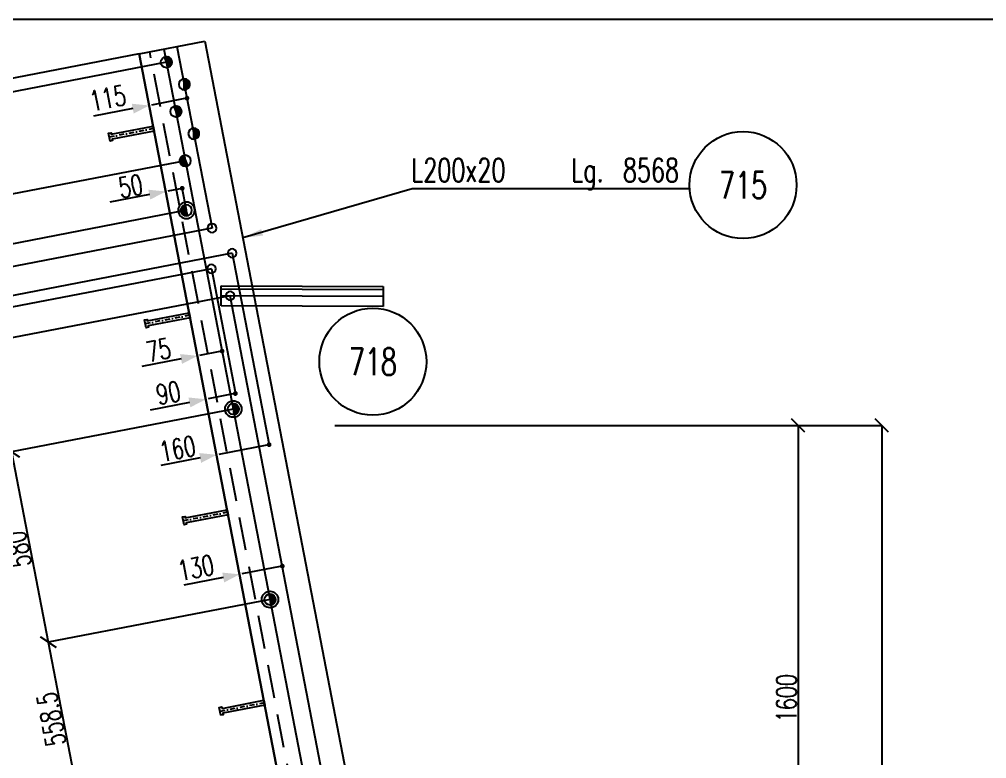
# Model space of a CAD drawing. Extents: x 686686 to 702906, y -4957 to 6593.
# Drawn here: x 697122 to 700014, y 4312 to 6523 of the extents above; entities that cross this region are included whole.
import ezdxf
from ezdxf.enums import TextEntityAlignment as Align

# ---------------------------------------------------------------- set-up
doc = ezdxf.new("R2010")
doc.units = 0
doc.header["$LTSCALE"] = 200
doc.header["$MEASUREMENT"] = 0
doc.linetypes.add('DASHDOT', pattern=[1, 0.5, -0.25, 0, -0.25])
doc.linetypes.add('DASHED', pattern=[0.75, 0.5, -0.25])
doc.layers.get('0').update_dxf_attribs({"linetype": 'CONTINUOUS'})
for name, color, linetype in [('ASSI', 6, 'CONTINUOUS'), ('BOLLINI_1', 7, 'CONTINUOUS'), ('Echelon', 1, 'CONTINUOUS'), ('FORI', 2, 'CONTINUOUS'), ('LINEA_ANG', 2, 'CONTINUOUS'), ('LS', 7, 'CONTINUOUS'), ('MZ', 6, 'DASHDOT'), ('QT_MAL', 7, 'CONTINUOUS'), ('QT_MPR', 7, 'CONTINUOUS'), ('QT_MSP', 7, 'CONTINUOUS'), ('TRAT-Y', 7, 'DASHED')]:
    doc.layers.add(name, color=color, linetype=linetype)
doc.styles.add('QUOTE', font='ROMANS8.SHX', dxfattribs={"width": 0.7})
doc.styles.add('RQL', font='ROMANS8.SHX', dxfattribs={"width": 0.7})
doc.styles.add('RS', font='ROMANS8.shx', dxfattribs={"width": 0.7})
doc.styles.get("Standard").update_dxf_attribs({"font": 'ROMANS8.SHX', "width": 0.7})
doc.dimstyles.new('FRECCE1', dxfattribs={"dimtxt": 60, "dimasz": 6.66, "dimexe": 0, "dimexo": 0, "dimgap": 1, "dimtad": 1, "dimzin": 0, "dimdsep": 46, "dimtxsty": 'RS', "dimblk1": 'QUOTP', "dimblk2": 'QUOTF', "dimsah": 1, "dimcen": 0, "dimclrd": 2, "dimclre": 2, "dimclrt": 7, "dimadec": 0, "dimazin": 0, "dimtfac": 1, "dimtix": 1, "dimtmove": 2, "dimatfit": 3, "dimldrblk": 'QUOTP', "dimfxl": 1, "dimtolj": 1, "dimtzin": 0, "dimarcsym": 0})
doc.dimstyles.new('TRATTO', dxfattribs={"dimscale": 0, "dimtxt": 60, "dimasz": 40, "dimexe": 0, "dimexo": 0, "dimgap": 5, "dimtad": 1, "dimrnd": 0.5, "dimdsep": 46, "dimtxsty": 'RS', "dimblk1": 'OBLIQUE', "dimblk2": 'OBLIQUE', "dimsah": 1, "dimcen": 0.09, "dimclrd": 2, "dimclre": 2, "dimclrt": 7, "dimadec": 0, "dimazin": 0, "dimtfac": 1, "dimtix": 1, "dimtmove": 2, "dimatfit": 3, "dimfxl": 1, "dimtolj": 1, "dimtzin": 0, "dimarcsym": 0})

# ---------------------------------------------------------------- blocks, each defined once
blk = doc.blocks.new('P20')
at = {"color": 0}
for p, q in [((0, 0.98), (0.02, 1)), ((0, 0.94), (0.06, 1)), ((1, -0.01), (0, 0.99)), ((0, 0.89), (0.1, 0.99)), ((0, 0.85), (0.14, 0.99)), ((0, 0.8), (0.18, 0.98)), ((0, 0.76), (0.22, 0.98)), ((0, 0.71), (0.25, 0.97)), ((0, 0.67), (0.29, 0.96)), ((1, -0.05), (0, 0.95)), ((0, 0.62), (0.32, 0.95)), ((0, 0.58), (0.36, 0.93)), ((0, 0.53), (0.39, 0.92)), ((0, 0.49), (0.42, 0.91)), ((1, -0.09), (0, 0.9)), ((0, 0.44), (0.45, 0.89)), ((0, 0.4), (0.48, 0.88)), ((0.99, -0.13), (0, 0.86)), ((0, 0.35), (0.51, 0.86)), ((0, 0.31), (0.54, 0.84)), ((0, 0.26), (0.56, 0.83)), ((0.99, -0.17), (0, 0.81)), ((0, 0.22), (0.59, 0.81)), ((0, 0.17), (0.61, 0.79)), ((0.98, -0.21), (0, 0.77)), ((0, 0.13), (0.64, 0.77)), ((0, 0.08), (0.66, 0.75)), ((0, 0.04), (0.69, 0.73)), ((0.97, -0.25), (0, 0.72)), ((0, -0.01), (0.71, 0.7)), ((0.96, -0.28), (0, 0.68)), ((0, -0.05), (0.73, 0.68)), ((0, -0.1), (0.75, 0.66)), ((0.95, -0.32), (0, 0.63)), ((0, -0.14), (0.77, 0.63)), ((0, -0.19), (0.79, 0.61)), ((0.94, -0.35), (0, 0.59)), ((0, -0.23), (0.81, 0.58)), ((0, -0.28), (0.83, 0.56)), ((0.92, -0.38), (0, 0.54)), ((0, -0.32), (0.85, 0.53)), ((0.91, -0.41), (0, 0.5)), ((0, -0.36), (0.87, 0.5)), ((0, -0.41), (0.88, 0.47)), ((0.9, -0.44), (0, 0.45)), ((0, -0.45), (0.9, 0.44)), ((0.88, -0.47), (0, 0.41)), ((0, -0.5), (0.91, 0.41)), ((0, -0.54), (0.92, 0.38)), ((0.87, -0.5), (0, 0.36)), ((0, -0.59), (0.94, 0.35)), ((0.85, -0.53), (0, 0.32)), ((0, -0.63), (0.95, 0.31)), ((0, -0.68), (0.96, 0.28)), ((0.83, -0.56), (0, 0.27)), ((0, -0.72), (0.97, 0.25)), ((0.81, -0.58), (0, 0.23)), ((0, -0.77), (0.98, 0.21)), ((0.79, -0.61), (0, 0.18)), ((0, -0.81), (0.99, 0.17)), ((0.77, -0.63), (0, 0.14)), ((0, -0.86), (0.99, 0.13)), ((0.75, -0.66), (0, 0.09)), ((0, -0.9), (1, 0.09)), ((0.73, -0.68), (0, 0.05)), ((0, -0.95), (1, 0.05)), ((0.71, -0.7), (0, 0.01)), ((0, -0.99), (1, 0.01)), ((1, 0.04), (0.04, 1)), ((1, 0.09), (0.09, 1)), ((0.99, 0.14), (0.14, 0.99)), ((0.98, 0.19), (0.19, 0.98)), ((0.97, 0.25), (0.25, 0.97)), ((0.95, 0.31), (0.31, 0.95)), ((0.92, 0.38), (0.38, 0.92)), ((0.88, 0.47), (0.47, 0.88)), ((0.81, 0.59), (0.59, 0.81)), ((0.69, -0.73), (0, -0.04)), ((0.66, -0.75), (0, -0.08)), ((0.64, -0.77), (0, -0.13)), ((0.61, -0.79), (0, -0.17)), ((0.59, -0.81), (0, -0.22)), ((0.56, -0.83), (0, -0.26)), ((0.54, -0.84), (0, -0.31)), ((0.51, -0.86), (0, -0.35)), ((0.48, -0.88), (0, -0.4)), ((0.45, -0.89), (0, -0.44)), ((0.42, -0.91), (0, -0.49)), ((0.39, -0.92), (0, -0.53)), ((0.36, -0.93), (0, -0.58)), ((0.32, -0.95), (0, -0.62)), ((0.29, -0.96), (0, -0.67)), ((0.25, -0.97), (0, -0.71)), ((0.22, -0.98), (0, -0.76)), ((0.18, -0.98), (0, -0.8)), ((0.14, -0.99), (0, -0.85)), ((0.1, -0.99), (0, -0.89)), ((0.04, -1), (1, -0.04)), ((0.09, -1), (1, -0.09)), ((0.14, -0.99), (0.99, -0.14)), ((0.19, -0.98), (0.98, -0.19)), ((0.25, -0.97), (0.97, -0.25)), ((0.31, -0.95), (0.95, -0.31)), ((0.38, -0.92), (0.92, -0.38)), ((0.47, -0.88), (0.88, -0.47)), ((0.59, -0.81), (0.81, -0.59))]:
    blk.add_line(p, q, dxfattribs=at)
for radius in [1.5, 1]:
    blk.add_circle((0, 0), radius)
blk = doc.blocks.new('QUOTP')
at = {"layer": 'ASSI', "color": 2, "const_width": 1.07}
blk.add_lwpolyline([(-0.53, 0, 1), (0.53, 0, 1)], format="xyb", close=True, dxfattribs=at)
blk = doc.blocks.new('QUOTF')
at = {"layer": 'LS', "color": 2}
blk.add_line((7.5, 0), (25.5, 0), dxfattribs=at)
blk.add_solid([(7.5, 2.25), (0, 0), (7.5, -2.25)], dxfattribs=at)
blk = doc.blocks.new('*D19')
at = {"layer": 'QT_MAL', "color": 2, "lineweight": -2, "transparency": 16777216}
for p, q in [((697602.8, 6016.3), (697566.8, 6009.4)), ((697609.3, 6017.6), (697609.3, 6017.6)), ((697560.2, 6008.1), (697560.2, 6008.1))]:
    blk.add_line(p, q, dxfattribs=at)
at = {"layer": 'QT_MAL', "color": 2, "lineweight": -2, "transparency": 16777216, "xscale": 6.66, "yscale": 6.66, "zscale": 6.66}
for name, p, rotation in [('QUOTF', (697560.2, 6008.1), 190.9154326102406), ('QUOTP', (697609.3, 6017.6), 10.91543261024063)]:
    blk.add_blockref(name, p, dxfattribs=dict(at, rotation=rotation))
at = {"layer": 'QT_MAL', "color": 7, "transparency": 16777216, "insert": (697455.3, 6024.1), "char_height": 60, "attachment_point": 5, "rotation": 10.9154, "style": 'RS'}
blk.add_mtext('\\A1;50', dxfattribs=at)
blk = doc.blocks.new('_OBLIQUE')
at = {"color": 0, "linetype": 'ByBlock'}
blk.add_line((-0.5, -0.5), (0.5, 0.5), dxfattribs=at)
blk = doc.blocks.new('*D20')
at = {"layer": 'LS', "color": 2, "lineweight": -2, "transparency": 16777216}
for p, q in [((698065.9, 5308.5), (699701.1, 5308.5)), ((699701.1, 5308.5), (699701.1, -2844.6)), ((697896.8, -2844.6), (699701.1, -2844.6))]:
    blk.add_line(p, q, dxfattribs=at)
at = {"layer": 'LS', "color": 2, "lineweight": -2, "transparency": 16777216, "xscale": 40, "yscale": 40, "zscale": 40}
for p, rotation in [((699701.1, 5308.5), 90), ((699701.1, -2844.6), 270)]:
    blk.add_blockref('_OBLIQUE', p, dxfattribs=dict(at, rotation=rotation))
at = {"layer": 'LS', "color": 7, "transparency": 16777216, "insert": (699666.1, 1231.9), "char_height": 60, "attachment_point": 5, "rotation": 90, "style": 'RS'}
blk.add_mtext('\\A1;8000', dxfattribs=at)
blk = doc.blocks.new('*D21')
at = {"layer": 'LS', "color": 2, "lineweight": -2, "transparency": 16777216}
for p, q in [((698065.9, 5308.5), (699451.1, 5308.5)), ((699451.1, 5308.5), (699451.1, 3677.9)), ((698376, 3677.9), (699451.1, 3677.9))]:
    blk.add_line(p, q, dxfattribs=at)
at = {"layer": 'LS', "color": 2, "lineweight": -2, "transparency": 16777216, "xscale": 40, "yscale": 40, "zscale": 40}
for p, rotation in [((699451.1, 5308.5), 90), ((699451.1, 3677.9), 270)]:
    blk.add_blockref('_OBLIQUE', p, dxfattribs=dict(at, rotation=rotation))
at = {"layer": 'LS', "color": 7, "transparency": 16777216, "insert": (699416.1, 4493.2), "char_height": 60, "attachment_point": 5, "rotation": 90, "style": 'RS'}
blk.add_mtext('\\A1;1600', dxfattribs=at)
blk = doc.blocks.new('ASSE98')
blk.add_line((0, 0), (1, 0))
at = {"color": 7, "style": 'QUOTE', "width": 0.5, "flags": 1}
for tag, p in [('TI', (1.38308, 6.82731)), ('DI_S', (1.38308, 6.42178)), ('D_S', (1.38308, 6.02092)), ('E_S', (1.38308, 5.68065)), ('NFORI', (1.36454, 5.29792)), ('ALAR', (1.36349, 4.93246)), ('FAM', (1.3775, 4.54645)), ('ALA', (1.38308, 4.19257)), ('DISP2', (1.38308, 3.84971)), ('DISP1', (1.38308, 3.50686)), ('PINZAF', (1.38308, 3.164)), ('PINZAI', (1.38308, 2.82114)), ('TRP', (1.38308, 2.47829)), ('NP', (1.38308, 2.13543)), ('SV', (1.38308, 1.79257)), ('PESO', (1.38308, 1.44971)), ('QUA', (1.38308, 1.10686)), ('LUN', (1.38308, 0.764)), ('PROF', (1.38308, 0.42114)), ('POS', (1.38308, 0.07829))]:
    blk.add_attdef(tag, p, '', height=0.2, dxfattribs=at)
at = {"color": 7, "flags": 1}
for tag, p in [('LAV1', (3.07431, 6.82847)), ('LAV2', (3.07431, 6.49513)), ('LAV3', (3.07431, 6.1618)), ('LAV4', (3.07431, 5.82847)), ('LAV5', (3.07431, 5.49513)), ('LAV6', (3.07431, 5.1618)), ('LAV7', (3.07431, 4.82847)), ('LAV8', (3.07431, 4.49513)), ('LAV9', (3.07431, 4.1618)), ('LAV10', (3.07431, 3.82847))]:
    blk.add_attdef(tag, p, '', height=0.2, dxfattribs=at)
blk = doc.blocks.new('16')
blk.add_circle((0, 0), 1)
blk = doc.blocks.new('20')
at = {"color": 0}
for p, q in [((0, 0.98), (0.02, 1)), ((0, 0.94), (0.06, 1)), ((1, -0.01), (0, 0.99)), ((0, 0.89), (0.1, 0.99)), ((0, 0.85), (0.14, 0.99)), ((0, 0.8), (0.18, 0.98)), ((0, 0.76), (0.22, 0.98)), ((0, 0.71), (0.25, 0.97)), ((0, 0.67), (0.29, 0.96)), ((1, -0.05), (0, 0.95)), ((0, 0.62), (0.32, 0.95)), ((0, 0.58), (0.36, 0.93)), ((0, 0.53), (0.39, 0.92)), ((0, 0.49), (0.42, 0.91)), ((1, -0.09), (0, 0.9)), ((0, 0.44), (0.45, 0.89)), ((0, 0.4), (0.48, 0.88)), ((0.99, -0.13), (0, 0.86)), ((0, 0.35), (0.51, 0.86)), ((0, 0.31), (0.54, 0.84)), ((0, 0.26), (0.56, 0.83)), ((0.99, -0.17), (0, 0.81)), ((0, 0.22), (0.59, 0.81)), ((0, 0.17), (0.61, 0.79)), ((0.98, -0.21), (0, 0.77)), ((0, 0.13), (0.64, 0.77)), ((0, 0.08), (0.66, 0.75)), ((0, 0.04), (0.69, 0.73)), ((0.97, -0.25), (0, 0.72)), ((0, -0.01), (0.71, 0.7)), ((0.96, -0.28), (0, 0.68)), ((0, -0.05), (0.73, 0.68)), ((0, -0.1), (0.75, 0.66)), ((0.95, -0.32), (0, 0.63)), ((0, -0.14), (0.77, 0.63)), ((0, -0.19), (0.79, 0.61)), ((0.94, -0.35), (0, 0.59)), ((0, -0.23), (0.81, 0.58)), ((0, -0.28), (0.83, 0.56)), ((0.92, -0.38), (0, 0.54)), ((0, -0.32), (0.85, 0.53)), ((0.91, -0.41), (0, 0.5)), ((0, -0.36), (0.87, 0.5)), ((0, -0.41), (0.88, 0.47)), ((0.9, -0.44), (0, 0.45)), ((0, -0.45), (0.9, 0.44)), ((0.88, -0.47), (0, 0.41)), ((0, -0.5), (0.91, 0.41)), ((0, -0.54), (0.92, 0.38)), ((0.87, -0.5), (0, 0.36)), ((0, -0.59), (0.94, 0.35)), ((0.85, -0.53), (0, 0.32)), ((0, -0.63), (0.95, 0.31)), ((0, -0.68), (0.96, 0.28)), ((0.83, -0.56), (0, 0.27)), ((0, -0.72), (0.97, 0.25)), ((0.81, -0.58), (0, 0.23)), ((0, -0.77), (0.98, 0.21)), ((0.79, -0.61), (0, 0.18)), ((0, -0.81), (0.99, 0.17)), ((0.77, -0.63), (0, 0.14)), ((0, -0.86), (0.99, 0.13)), ((0.75, -0.66), (0, 0.09)), ((0, -0.9), (1, 0.09)), ((0.73, -0.68), (0, 0.05)), ((0, -0.95), (1, 0.05)), ((0.71, -0.7), (0, 0.01)), ((0, -0.99), (1, 0.01)), ((1, 0.04), (0.04, 1)), ((1, 0.09), (0.09, 1)), ((0.99, 0.14), (0.14, 0.99)), ((0.98, 0.19), (0.19, 0.98)), ((0.97, 0.25), (0.25, 0.97)), ((0.95, 0.31), (0.31, 0.95)), ((0.92, 0.38), (0.38, 0.92)), ((0.88, 0.47), (0.47, 0.88)), ((0.81, 0.59), (0.59, 0.81)), ((0.69, -0.73), (0, -0.04)), ((0.66, -0.75), (0, -0.08)), ((0.64, -0.77), (0, -0.13)), ((0.61, -0.79), (0, -0.17)), ((0.59, -0.81), (0, -0.22)), ((0.56, -0.83), (0, -0.26)), ((0.54, -0.84), (0, -0.31)), ((0.51, -0.86), (0, -0.35)), ((0.48, -0.88), (0, -0.4)), ((0.45, -0.89), (0, -0.44)), ((0.42, -0.91), (0, -0.49)), ((0.39, -0.92), (0, -0.53)), ((0.36, -0.93), (0, -0.58)), ((0.32, -0.95), (0, -0.62)), ((0.29, -0.96), (0, -0.67)), ((0.25, -0.97), (0, -0.71)), ((0.22, -0.98), (0, -0.76)), ((0.18, -0.98), (0, -0.8)), ((0.14, -0.99), (0, -0.85)), ((0.1, -0.99), (0, -0.89)), ((0.04, -1), (1, -0.04)), ((0.09, -1), (1, -0.09)), ((0.14, -0.99), (0.99, -0.14)), ((0.19, -0.98), (0.98, -0.19)), ((0.25, -0.97), (0.97, -0.25)), ((0.31, -0.95), (0.95, -0.31)), ((0.38, -0.92), (0.92, -0.38)), ((0.47, -0.88), (0.88, -0.47)), ((0.59, -0.81), (0.81, -0.59))]:
    blk.add_line(p, q, dxfattribs=at)
blk.add_line((0, 1), (0, -1))
blk.add_circle((0, 0), 1)
blk = doc.blocks.new('*D33')
at = {"layer": 'QT_MAL', "color": 2, "lineweight": -2, "transparency": 16777216}
for p, q in [((697862.6, 5249.8), (697718.6, 5222)), ((697869.2, 5251.1), (697869.2, 5251.1))]:
    blk.add_line(p, q, dxfattribs=at)
at = {"layer": 'QT_MAL', "color": 2, "lineweight": -2, "transparency": 16777216, "xscale": 6.66, "yscale": 6.66, "zscale": 6.66}
for name, p, rotation in [('QUOTF', (697712.1, 5220.8), 190.9154326102521), ('QUOTP', (697869.2, 5251.1), 10.91543261025214)]:
    blk.add_blockref(name, p, dxfattribs=dict(at, rotation=rotation))
at = {"layer": 'QT_MAL', "color": 7, "transparency": 16777216, "insert": (697595.6, 5238.9), "char_height": 60, "attachment_point": 5, "rotation": 10.9154, "style": 'RS'}
blk.add_mtext('\\A1;160', dxfattribs=at)
blk = doc.blocks.new('*D34')
at = {"layer": 'QT_MAL', "color": 2, "lineweight": -2, "transparency": 16777216}
for p, q in [((697680, 5386.9), (697680, 5386.9)), ((697761.9, 5402.7), (697686.6, 5388.2)), ((697768.4, 5403.9), (697768.4, 5403.9))]:
    blk.add_line(p, q, dxfattribs=at)
at = {"layer": 'QT_MAL', "color": 2, "lineweight": -2, "transparency": 16777216, "xscale": 6.66, "yscale": 6.66, "zscale": 6.66}
for name, p, rotation in [('QUOTP', (697768.4, 5403.9), 10.91543261025334), ('QUOTF', (697680, 5386.9), 190.9154326102534)]:
    blk.add_blockref(name, p, dxfattribs=dict(at, rotation=rotation))
at = {"layer": 'QT_MAL', "color": 7, "transparency": 16777216, "insert": (697568, 5405.9), "char_height": 60, "attachment_point": 5, "rotation": 10.9154, "style": 'RS'}
blk.add_mtext('\\A1;90', dxfattribs=at)
blk = doc.blocks.new('*D40')
at = {"layer": 'QT_MAL', "color": 2, "lineweight": -2, "transparency": 16777216}
blk.add_line((697902.1, 4886.8), (697787.5, 4864.7), dxfattribs=at)
at = {"layer": 'QT_MAL', "color": 2, "lineweight": -2, "transparency": 16777216, "xscale": 6.66, "yscale": 6.66, "zscale": 6.66}
for name, p, rotation in [('QUOTP', (697908.6, 4888.1), 10.91543261024847), ('QUOTF', (697781, 4863.4), 190.9154326102484)]:
    blk.add_blockref(name, p, dxfattribs=dict(at, rotation=rotation))
at = {"layer": 'QT_MAL', "color": 7, "transparency": 16777216, "insert": (697650.2, 4882.9), "char_height": 60, "attachment_point": 5, "rotation": 10.9154, "style": 'RS'}
blk.add_mtext('\\A1;130', dxfattribs=at)
blk = doc.blocks.new('*D41')
at = {"layer": 'QT_MAL', "color": 2, "lineweight": -2, "transparency": 16777216}
blk.add_line((697722.1, 5529.7), (697661.5, 5518), dxfattribs=at)
at = {"layer": 'QT_MAL', "color": 2, "lineweight": -2, "transparency": 16777216, "xscale": 6.66, "yscale": 6.66, "zscale": 6.66}
for name, p, rotation in [('QUOTF', (697655, 5516.7), 190.9154326102486), ('QUOTP', (697728.6, 5530.9), 10.91543261024855)]:
    blk.add_blockref(name, p, dxfattribs=dict(at, rotation=rotation))
at = {"layer": 'QT_MAL', "color": 7, "transparency": 16777216, "insert": (697538.7, 5534), "char_height": 60, "attachment_point": 5, "rotation": 10.9154, "style": 'RS'}
blk.add_mtext('\\A1;75', dxfattribs=at)
blk = doc.blocks.new('A$C6E393FD9')
at = {"layer": 'Echelon', "color": 3}
blk.add_lwpolyline([(2.5, 0), (0, 19.8), (168.6, 41.4), (167.9, 47.2), (177.8, 48.5), (181.8, 17.1), (171.9, 15.8), (171.2, 21.6), (2.5, 0)], close=True, dxfattribs=at)
at = {"layer": 'MZ', "ltscale": 0.2}
blk.add_line((1.3, 9.9), (179.8, 32.8), dxfattribs=at)
blk = doc.blocks.new('*D48')
at = {"layer": 'QT_MAL', "color": 2, "lineweight": -2, "transparency": 16777216}
blk.add_line((697617, 6285.7), (697517.2, 6266.5), dxfattribs=at)
at = {"layer": 'QT_MAL', "color": 2, "lineweight": -2, "transparency": 16777216, "xscale": 6.66, "yscale": 6.66, "zscale": 6.66}
for name, p, rotation in [('QUOTF', (697510.6, 6265.2), 190.9154326102486), ('QUOTP', (697623.6, 6287), 10.91543261024855)]:
    blk.add_blockref(name, p, dxfattribs=dict(at, rotation=rotation))
at = {"layer": 'QT_MAL', "color": 7, "transparency": 16777216, "insert": (697386.7, 6287), "char_height": 60, "attachment_point": 5, "rotation": 10.9154, "style": 'RS'}
blk.add_mtext('\\A1;115', dxfattribs=at)
blk = doc.blocks.new('*D58')
at = {"layer": 'QT_MPR', "color": 2, "lineweight": -2, "transparency": 16777216}
for p, q in [((695174.5, 5308.5), (696426.5, 5549.9)), ((696426.5, 5549.9), (697998.8, -2603.1)), ((696746.8, -2844.6), (697998.8, -2603.1))]:
    blk.add_line(p, q, dxfattribs=at)
at = {"layer": 'QT_MPR', "color": 2, "lineweight": -2, "transparency": 16777216, "xscale": 40, "yscale": 40, "zscale": 40}
for p, rotation in [((696426.5, 5549.9), 100.9154326102449), ((697998.8, -2603.1), 280.9154326102449)]:
    blk.add_blockref('_OBLIQUE', p, dxfattribs=dict(at, rotation=rotation))
at = {"layer": 'QT_MPR', "color": 7, "transparency": 16777216, "insert": (697178.3, 1466.8), "char_height": 60, "attachment_point": 5, "rotation": 100.9154, "style": 'RS'}
blk.add_mtext('\\A1;8303.5', dxfattribs=at)
blk = doc.blocks.new('*D93')
at = {"layer": 'QT_MPR', "color": 2, "lineweight": -2, "transparency": 16777216}
for p, q in [((697480.8, 6419.8), (696597.1, 6249.4)), ((697562.1, 6394.5), (696604.7, 6209.9)), ((696597.1, 6249.4), (696604.7, 6209.9))]:
    blk.add_line(p, q, dxfattribs=at)
at = {"layer": 'QT_MPR', "color": 2, "lineweight": -2, "transparency": 16777216, "xscale": 40, "yscale": 40, "zscale": 40}
for p, rotation in [((696597.1, 6249.4), 100.9154326102486), ((696604.7, 6209.9), 280.9154326102486)]:
    blk.add_blockref('_OBLIQUE', p, dxfattribs=dict(at, rotation=rotation))
at = {"layer": 'QT_MPR', "color": 7, "transparency": 16777216, "insert": (696536.2, 6326.1), "char_height": 60, "attachment_point": 5, "rotation": 100.9154, "style": 'RS'}
blk.add_mtext('\\A1;40.5', dxfattribs=at)
blk = doc.blocks.new('*D94')
at = {"layer": 'QT_MPR', "color": 2, "lineweight": -2, "transparency": 16777216}
for p, q in [((697562.1, 6394.5), (696604.7, 6209.9)), ((696604.7, 6209.9), (696661.5, 5915.3)), ((697618.9, 6099.9), (696661.5, 5915.3))]:
    blk.add_line(p, q, dxfattribs=at)
at = {"layer": 'QT_MPR', "color": 2, "lineweight": -2, "transparency": 16777216, "xscale": 40, "yscale": 40, "zscale": 40}
for p, rotation in [((696604.7, 6209.9), 100.9154326102486), ((696661.5, 5915.3), 280.9154326102486)]:
    blk.add_blockref('_OBLIQUE', p, dxfattribs=dict(at, rotation=rotation))
at = {"layer": 'QT_MPR', "color": 7, "transparency": 16777216, "insert": (696706.8, 6076.8), "char_height": 60, "attachment_point": 5, "rotation": 100.9154, "style": 'RS'}
blk.add_mtext('\\A1;75x4', dxfattribs=at)
blk = doc.blocks.new('*D95')
at = {"layer": 'QT_MPR', "color": 2, "lineweight": -2, "transparency": 16777216}
for p, q in [((697562.1, 6394.5), (696604.7, 6209.9)), ((696604.7, 6209.9), (696661.5, 5915.3)), ((697618.9, 6099.9), (696661.5, 5915.3))]:
    blk.add_line(p, q, dxfattribs=at)
at = {"layer": 'QT_MPR', "color": 2, "lineweight": -2, "transparency": 16777216, "xscale": 40, "yscale": 40, "zscale": 40}
for p, rotation in [((696604.7, 6209.9), 100.9154326102486), ((696661.5, 5915.3), 280.9154326102486)]:
    blk.add_blockref('_OBLIQUE', p, dxfattribs=dict(at, rotation=rotation))
at = {"layer": 'QT_MPR', "color": 7, "transparency": 16777216, "insert": (696598.8, 6056), "char_height": 60, "attachment_point": 5, "rotation": 100.9154, "style": 'RS'}
blk.add_mtext('\\A1;300', dxfattribs=at)
blk = doc.blocks.new('*D96')
at = {"layer": 'QT_MPR', "color": 2, "lineweight": -2, "transparency": 16777216}
for p, q in [((697618.9, 6099.9), (696661.5, 5915.3)), ((696661.5, 5915.3), (696701.8, 5706.6)), ((697698.4, 5898.8), (696701.8, 5706.6))]:
    blk.add_line(p, q, dxfattribs=at)
at = {"layer": 'QT_MPR', "color": 2, "lineweight": -2, "transparency": 16777216, "xscale": 40, "yscale": 40, "zscale": 40}
for p, rotation in [((696661.5, 5915.3), 100.9154326102486), ((696701.8, 5706.6), 280.9154326102486)]:
    blk.add_blockref('_OBLIQUE', p, dxfattribs=dict(at, rotation=rotation))
at = {"layer": 'QT_MPR', "color": 7, "transparency": 16777216, "insert": (696647.3, 5804.3), "char_height": 60, "attachment_point": 5, "rotation": 100.9154, "style": 'RS'}
blk.add_mtext('\\A1;212.5', dxfattribs=at)
blk = doc.blocks.new('*D97')
at = {"layer": 'QT_MPR', "color": 2, "lineweight": -2, "transparency": 16777216}
for p, q in [((697698.4, 5898.8), (696701.8, 5706.6)), ((697758.8, 5823.5), (696717.9, 5622.8)), ((696701.8, 5706.6), (696717.9, 5622.8))]:
    blk.add_line(p, q, dxfattribs=at)
at = {"layer": 'QT_MPR', "color": 2, "lineweight": -2, "transparency": 16777216, "xscale": 40, "yscale": 40, "zscale": 40}
for p, rotation in [((696701.8, 5706.6), 100.9154326102486), ((696717.9, 5622.8), 280.9154326102486)]:
    blk.add_blockref('_OBLIQUE', p, dxfattribs=dict(at, rotation=rotation))
at = {"layer": 'QT_MPR', "color": 7, "transparency": 16777216, "insert": (696587.1, 5641), "char_height": 60, "attachment_point": 5, "rotation": 100.9154, "style": 'RS'}
blk.add_mtext('\\A1;85', dxfattribs=at)
blk = doc.blocks.new('*D98')
at = {"layer": 'QT_MPR', "color": 2, "lineweight": -2, "transparency": 16777216}
for p, q in [((697758.8, 5823.5), (696717.9, 5622.8)), ((697696.5, 5777), (696724.4, 5589.6)), ((696717.9, 5622.8), (696724.4, 5589.6))]:
    blk.add_line(p, q, dxfattribs=at)
at = {"layer": 'QT_MPR', "color": 2, "lineweight": -2, "transparency": 16777216, "xscale": 40, "yscale": 40, "zscale": 40}
for p, rotation in [((696717.9, 5622.8), 100.9154326102486), ((696724.4, 5589.6), 280.9154326102486)]:
    blk.add_blockref('_OBLIQUE', p, dxfattribs=dict(at, rotation=rotation))
at = {"layer": 'QT_MPR', "color": 7, "transparency": 16777216, "insert": (696686.8, 5599.6), "char_height": 60, "attachment_point": 5, "rotation": 100.9154, "style": 'RS'}
blk.add_mtext('\\A1;34', dxfattribs=at)
blk = doc.blocks.new('*D99')
at = {"layer": 'QT_MPR', "color": 2, "lineweight": -2, "transparency": 16777216}
for p, q in [((697696.5, 5777), (696724.4, 5589.6)), ((697752.8, 5696.2), (696741.4, 5501.2)), ((696724.4, 5589.6), (696741.4, 5501.2))]:
    blk.add_line(p, q, dxfattribs=at)
at = {"layer": 'QT_MPR', "color": 2, "lineweight": -2, "transparency": 16777216, "xscale": 40, "yscale": 40, "zscale": 40}
for p, rotation in [((696724.4, 5589.6), 100.9154326102486), ((696741.4, 5501.2), 280.9154326102486)]:
    blk.add_blockref('_OBLIQUE', p, dxfattribs=dict(at, rotation=rotation))
at = {"layer": 'QT_MPR', "color": 7, "transparency": 16777216, "insert": (696631.6, 5480.1), "char_height": 60, "attachment_point": 5, "rotation": 100.9154, "style": 'RS'}
blk.add_mtext('\\A1;90', dxfattribs=at)
blk = doc.blocks.new('*D100')
at = {"layer": 'QT_MPR', "color": 2, "lineweight": -2, "transparency": 16777216}
for p, q in [((697752.8, 5696.2), (696741.4, 5501.2)), ((696741.4, 5501.2), (697020.3, 4055.2)), ((698031.6, 4250.3), (697020.3, 4055.2))]:
    blk.add_line(p, q, dxfattribs=at)
at = {"layer": 'QT_MPR', "color": 2, "lineweight": -2, "transparency": 16777216, "xscale": 40, "yscale": 40, "zscale": 40}
for p, rotation in [((696741.4, 5501.2), 100.9154326102486), ((697020.3, 4055.2), 280.9154326102486)]:
    blk.add_blockref('_OBLIQUE', p, dxfattribs=dict(at, rotation=rotation))
at = {"layer": 'QT_MPR', "color": 7, "transparency": 16777216, "insert": (696836.6, 4822.5), "char_height": 60, "attachment_point": 5, "rotation": 100.9154, "style": 'RS'}
blk.add_mtext('\\A1;1472.5', dxfattribs=at)
blk = doc.blocks.new('*D108')
at = {"layer": 'QT_MSP', "color": 2, "lineweight": -2, "transparency": 16777216}
for p, q in [((697618.9, 6099.9), (696956.1, 5972.1)), ((696956.1, 5972.1), (696983.8, 5828.8)), ((697622, 5951.8), (696983.8, 5828.8))]:
    blk.add_line(p, q, dxfattribs=at)
at = {"layer": 'QT_MSP', "color": 2, "lineweight": -2, "transparency": 16777216, "xscale": 40, "yscale": 40, "zscale": 40}
for p, rotation in [((696956.1, 5972.1), 100.9154326102486), ((696983.8, 5828.8), 280.9154326102486)]:
    blk.add_blockref('_OBLIQUE', p, dxfattribs=dict(at, rotation=rotation))
at = {"layer": 'QT_MSP', "color": 7, "transparency": 16777216, "insert": (696935.6, 5893.8), "char_height": 60, "attachment_point": 5, "rotation": 100.9154, "style": 'RS'}
blk.add_mtext('\\A1;146', dxfattribs=at)
blk = doc.blocks.new('*D109')
at = {"layer": 'QT_MSP', "color": 2, "lineweight": -2, "transparency": 16777216}
for p, q in [((697622, 5951.8), (696983.8, 5828.8)), ((697698.4, 5898.8), (696996.4, 5763.4)), ((696983.8, 5828.8), (696996.4, 5763.4))]:
    blk.add_line(p, q, dxfattribs=at)
at = {"layer": 'QT_MSP', "color": 2, "lineweight": -2, "transparency": 16777216, "xscale": 40, "yscale": 40, "zscale": 40}
for p, rotation in [((696983.8, 5828.8), 100.9154326102486), ((696996.4, 5763.4), 280.9154326102486)]:
    blk.add_blockref('_OBLIQUE', p, dxfattribs=dict(at, rotation=rotation))
at = {"layer": 'QT_MSP', "color": 7, "transparency": 16777216, "insert": (696839.2, 5809.4), "char_height": 60, "attachment_point": 5, "rotation": 100.9154, "style": 'RS'}
blk.add_mtext('\\A1;66.5', dxfattribs=at)
blk = doc.blocks.new('*D110')
at = {"layer": 'QT_MSP', "color": 2, "lineweight": -2, "transparency": 16777216}
for p, q in [((697752.8, 5696.2), (697036, 5558)), ((697036, 5558), (697099.3, 5229.8)), ((697762.1, 5357.6), (697099.3, 5229.8))]:
    blk.add_line(p, q, dxfattribs=at)
at = {"layer": 'QT_MSP', "color": 2, "lineweight": -2, "transparency": 16777216, "xscale": 40, "yscale": 40, "zscale": 40}
for p, rotation in [((697036, 5558), 100.9154326102486), ((697099.3, 5229.8), 280.9154326102486)]:
    blk.add_blockref('_OBLIQUE', p, dxfattribs=dict(at, rotation=rotation))
at = {"layer": 'QT_MSP', "color": 7, "transparency": 16777216, "insert": (697033.3, 5387.3), "char_height": 60, "attachment_point": 5, "rotation": 100.9154, "style": 'RS'}
blk.add_mtext('\\A1;334', dxfattribs=at)
blk = doc.blocks.new('*D111')
at = {"layer": 'QT_MSP', "color": 2, "lineweight": -2, "transparency": 16777216}
for p, q in [((697762.1, 5357.6), (697099.3, 5229.8)), ((697099.3, 5229.8), (697209.1, 4660.3)), ((697871.9, 4788.1), (697209.1, 4660.3))]:
    blk.add_line(p, q, dxfattribs=at)
at = {"layer": 'QT_MSP', "color": 2, "lineweight": -2, "transparency": 16777216, "xscale": 40, "yscale": 40, "zscale": 40}
for p, rotation in [((697099.3, 5229.8), 100.9154326102486), ((697209.1, 4660.3), 280.9154326102486)]:
    blk.add_blockref('_OBLIQUE', p, dxfattribs=dict(at, rotation=rotation))
at = {"layer": 'QT_MSP', "color": 7, "transparency": 16777216, "insert": (697119.8, 4938.4), "char_height": 60, "attachment_point": 5, "rotation": 100.9154, "style": 'RS'}
blk.add_mtext('\\A1;580', dxfattribs=at)
blk = doc.blocks.new('*D112')
at = {"layer": 'QT_MSP', "color": 2, "lineweight": -2, "transparency": 16777216}
for p, q in [((697871.9, 4788.1), (697209.1, 4660.3)), ((697209.1, 4660.3), (697314.8, 4112.1)), ((698031.6, 4250.3), (697314.8, 4112.1))]:
    blk.add_line(p, q, dxfattribs=at)
at = {"layer": 'QT_MSP', "color": 2, "lineweight": -2, "transparency": 16777216, "xscale": 40, "yscale": 40, "zscale": 40}
for p, rotation in [((697209.1, 4660.3), 100.9154326102486), ((697314.8, 4112.1), 280.9154326102486)]:
    blk.add_blockref('_OBLIQUE', p, dxfattribs=dict(at, rotation=rotation))
at = {"layer": 'QT_MSP', "color": 7, "transparency": 16777216, "insert": (697217.8, 4430.5), "char_height": 60, "attachment_point": 5, "rotation": 100.9154, "style": 'RS'}
blk.add_mtext('\\A1;558.5', dxfattribs=at)
blk = doc.blocks.new('xxx')
blk.add_circle((0, 0), 8)
at = {"color": 3, "style": 'RQL', "width": 0.7}
blk.add_attdef('POS', text='', height=4, dxfattribs=at).set_placement((0, 0), align=Align.MIDDLE)
at = {"color": 3, "style": 'RQL', "width": 0.7, "flags": 1}
blk.add_attdef('POS1', (-0.39, -5.42), '', height=2, dxfattribs=at)
at = {"style": 'RQL', "width": 0.7, "flags": 1}
blk.add_attdef('TIPO', (-0.39, -8.66), '', height=2, dxfattribs=at)

msp = doc.modelspace()

# ---------------------------------------------------------------- linework, layer by layer
at = {"layer": 'ASSI', "color": 6}
msp.add_line((697758.771, 5823.526), (697869.167, 5251.081), dxfattribs=at)
at = {"layer": 'LINEA_ANG'}
for p, q in [((697480.834, 6419.792), (697677.215, 6457.664)), ((697677.215, 6457.664), (699299.651, -1955.321)), ((699103.27, -1993.193), (697480.834, 6419.792)), ((697725.663, 5666.357), (697725.967, 5726.356)), ((697725.967, 5726.356), (698209.96, 5723.906)), ((698209.96, 5723.906), (698209.657, 5663.907)), ((698209.657, 5663.907), (697725.663, 5666.357))]:
    msp.add_line(p, q, dxfattribs=at)
at = {"layer": 'LINEA_ANG', "color": 2}
msp.add_line((697725.921, 5717.356), (698209.915, 5714.906), dxfattribs=at)
at = {"layer": 'LS', "color": 6}
for p, q in [((697554.487, 6433.996), (699176.923, -1978.989)), ((697593.763, 6441.571), (697698.445, 5898.753)), ((697622, 5951.84), (697609.168, 6018.379)), ((698297.061, 6015.821), (697790.676, 5869.323)), ((699122.813, 6015.821), (698297.061, 6015.821)), ((697696.46, 5777.019), (697768.408, 5403.944)), ((699039.571, -976.365), (697752.769, 5696.22))]:
    msp.add_line(p, q, dxfattribs=at)
at = {"layer": 'LS', "color": 8}
msp.add_lwpolyline([(686686.108, 6522.765), (686686.108, -4957.235), (699406.108, -4957.235), (699406.108, -3357.235), (702906.108, -3357.235), (702906.108, 6522.765), (686686.108, 6522.765)], close=True, dxfattribs=at)
at = {"layer": 'LS', "const_width": 0.25}
msp.add_lwpolyline([(697480.459, 6419.792, 1), (697481.209, 6419.792, 1)], format="xyb", close=True, dxfattribs=at)
at = {"layer": 'LS', "color": 6}
msp.add_solid([(697845.534, 5895.604), (697790.676, 5869.323), (697851.092, 5876.392)], dxfattribs=at)
at = {"layer": 'TRAT-Y'}
msp.add_line((699134.691, -1987.134), (697512.255, 6425.852), dxfattribs=at)

# ---------------------------------------------------------------- block references
at = {"layer": 'ASSI'}
ref = msp.add_blockref('ASSE98', (697480.834, 6419.792), dxfattribs=dict(at, xscale=8568, rotation=280.9154326102486))
ref.add_attrib('PROF', 'L200x20', (698294.448, 6037.02), dxfattribs={"layer": '0', "color": 2, "height": 70, "style": 'QUOTE', "width": 0.7})
ref.add_attrib('LUN', '8568', (698926.715, 6037.02), dxfattribs={"layer": '0', "color": 2, "height": 70, "style": 'QUOTE', "width": 0.7})
ref.add_attrib('SV', 'Lg.', (698772.581, 6037.02), dxfattribs={"layer": '0', "color": 2, "height": 70, "style": 'QUOTE', "width": 0.7})
at = {"layer": 'ASSI', "xscale": 484, "rotation": 179.7099339643321}
msp.add_blockref('ASSE98', (698209.809, 5693.906), dxfattribs=at)
at = {"layer": 'BOLLINI_1', "xscale": 19.99799999950235, "yscale": 19.99799999950235, "zscale": 19.99799999950235}
for p, values in [((699286.009, 6027.23), {'POS': '715'}), ((698179.368, 5499.216), {'POS': '718'})]:
    msp.add_blockref('xxx', p, dxfattribs=at).add_auto_attribs(values)
at = {"layer": 'FORI'}
for name, p, xscale, yscale, zscale, rotation in [('20', (697562.102, 6394.507), 16.5, 16.5, 16.5, 21.8308652204935), ('20', (697615.581, 6328.438), -16.5, 16.5, 16.5, 180.0000000000086), ('20', (697590.506, 6247.221), 16.5, 16.5, 16.5, 21.8308652204935), ('20', (697643.984, 6181.152), -16.5, 16.5, 16.5, 180.0000000000086), ('20', (697618.91, 6099.935), -16.5, 16.5, 16.5, 21.8308652204935), ('P20', (697622, 5951.84), -16.5, 16.5, 16.5, 14.2878129977173), ('16', (697698.445, 5898.753), -13, 13, 13, 21.87341759849351), ('16', (697758.771, 5823.526), -13, 13, 13, 21.8308652204935), ('16', (697696.46, 5777.019), -13, 13, 13, 21.78341070449347), ('16', (697752.769, 5696.22), -13, 13, 13, 21.8308652204935), ('P20', (697762.066, 5357.612), 16.5, 16.5, 16.5, 7.543052222774039), ('P20', (697871.895, 4788.106), 16.5, 16.5, 16.5, 7.543052222774039)]:
    msp.add_blockref(name, p, dxfattribs=dict(at, xscale=xscale, yscale=yscale, zscale=zscale, rotation=rotation))
at = {"layer": 'LS', "color": 6, "xscale": 0.75, "yscale": 0.75, "zscale": 0.75, "rotation": 183.6182233075684}
for p in [(697524.436, 6203.68), (697632.087, 5645.465), (697745.703, 5056.321), (697855.531, 4486.814)]:
    msp.add_blockref('A$C6E393FD9', p, dxfattribs=at)

# ---------------------------------------------------------------- dimensions: what is measured, and where the dimension line sits
at = {"layer": 'LS'}
for base, p2, picture, middle in [((699701.105, -2844.578), (697896.807, -2844.578), '*D20', (699666.105, 1231.945)), ((699451.104, 3677.858), (698375.978, 3677.858), '*D21', (699416.104, 4493.163))]:
    dim = msp.add_linear_dim(base=base, p1=(698065.926, 5308.467), p2=p2, angle=90, dimstyle='TRATTO', override={"dimscale": 1, "dimlfac": 0.981228}, dxfattribs=at)
    dim.commit()
    dim.dimension.update_dxf_attribs({"geometry": picture, "text_midpoint": middle})
at = {"layer": 'QT_MAL'}
for base, p1, p2, angle, text, picture, middle in [((697510.644, 6265.215), (697623.573, 6286.993), (697510.644, 6265.215), 10.915433, '115', '*D48', (697386.711, 6287.035)), ((697560.222, 6008.134), (697609.318, 6017.602), (697560.222, 6008.134), 190.915433, '50', '*D19', (697455.32, 6024.078)), ((697654.989, 5516.729), (697728.642, 5530.933), (697654.989, 5516.729), 10.915433, '75', '*D41', (697538.676, 5533.958)), ((697680.026, 5386.9), (697768.408, 5403.944), (697680.026, 5386.9), 190.915433, '90', '*D34', (697568.011, 5405.94)), ((697712.062, 5220.783), (697869.167, 5251.081), (697712.062, 5220.783), 190.915433, '160', '*D33', (697595.594, 5238.946)), ((697780.974, 4863.446), (697908.622, 4888.063), (697780.974, 4863.446), 10.915433, '130', '*D40', (697650.228, 4882.915))]:
    dim = msp.add_linear_dim(base=base, p1=p1, p2=p2, angle=angle, text=text, dimstyle='FRECCE1', dxfattribs=at)
    dim.commit()
    dim.dimension.update_dxf_attribs({"geometry": picture, "text_midpoint": middle, "dimtype": 128})
at = {"layer": 'QT_MPR'}
for base, p1, p2, text, picture, middle in [((696604.732, 6209.879), (697480.834, 6419.792), (697562.102, 6394.507), '40.5', '*D93', (696536.242, 6326.106)), ((696661.54, 5915.307), (697562.102, 6394.507), (697618.91, 6099.935), '300', '*D95', (696598.77, 6055.965)), ((696661.54, 5915.307), (697562.102, 6394.507), (697618.91, 6099.935), '75x4', '*D94', (696706.779, 6076.795)), ((696717.949, 5622.805), (697698.445, 5898.753), (697758.771, 5823.526), '85', '*D97', (696587.135, 5641.008)), ((696724.362, 5589.551), (697758.771, 5823.526), (697696.46, 5777.019), '34', '*D98', (696686.789, 5599.55)), ((696741.404, 5501.18), (697696.46, 5777.019), (697752.769, 5696.22), '90', '*D99', (696631.635, 5480.074))]:
    dim = msp.add_linear_dim(base=base, p1=p1, p2=p2, angle=100.915433, text=text, dimstyle='TRATTO', override={"dimscale": 1}, dxfattribs=at)
    dim.commit()
    dim.dimension.update_dxf_attribs({"geometry": picture, "text_midpoint": middle, "dimtype": 128})
for base, p1, p2, picture, middle in [((696701.799, 5706.551), (697618.91, 6099.935), (697698.445, 5898.753), '*D96', (696647.303, 5804.301)), ((697020.251, 4055.248), (697752.769, 5696.22), (698031.616, 4250.289), '*D100', (696836.634, 4822.543)), ((697998.787, -2603.142), (695174.538, 5308.467), (696746.845, -2844.578), '*D58', (697178.267, 1466.753))]:
    dim = msp.add_linear_dim(base=base, p1=p1, p2=p2, angle=100.915433, dimstyle='TRATTO', override={"dimscale": 1}, dxfattribs=at)
    dim.commit()
    dim.dimension.update_dxf_attribs({"geometry": picture, "text_midpoint": middle, "dimtype": 128})
at = {"layer": 'QT_MSP'}
for base, p1, p2, text, picture, middle in [((696983.759, 5828.756), (697618.91, 6099.935), (697622, 5951.84), '146', '*D108', (696935.569, 5893.808)), ((697099.269, 5229.792), (697752.769, 5696.22), (697762.066, 5357.612), '334', '*D110', (697033.256, 5387.262)), ((697209.097, 4660.286), (697762.066, 5357.612), (697871.895, 4788.106), '580', '*D111', (697119.816, 4938.412))]:
    dim = msp.add_linear_dim(base=base, p1=p1, p2=p2, angle=100.915433, text=text, dimstyle='TRATTO', override={"dimscale": 1}, dxfattribs=at)
    dim.commit()
    dim.dimension.update_dxf_attribs({"geometry": picture, "text_midpoint": middle, "dimtype": 128})
for base, p1, p2, picture, middle in [((696996.371, 5763.359), (697622, 5951.84), (697698.445, 5898.753), '*D109', (696839.18, 5809.378)), ((697314.823, 4112.056), (697871.895, 4788.106), (698031.616, 4250.289), '*D112', (697217.767, 4430.5))]:
    dim = msp.add_linear_dim(base=base, p1=p1, p2=p2, angle=100.915433, dimstyle='TRATTO', override={"dimscale": 1}, dxfattribs=at)
    dim.commit()
    dim.dimension.update_dxf_attribs({"geometry": picture, "text_midpoint": middle, "dimtype": 128})

doc.saveas('drawing.dxf')
